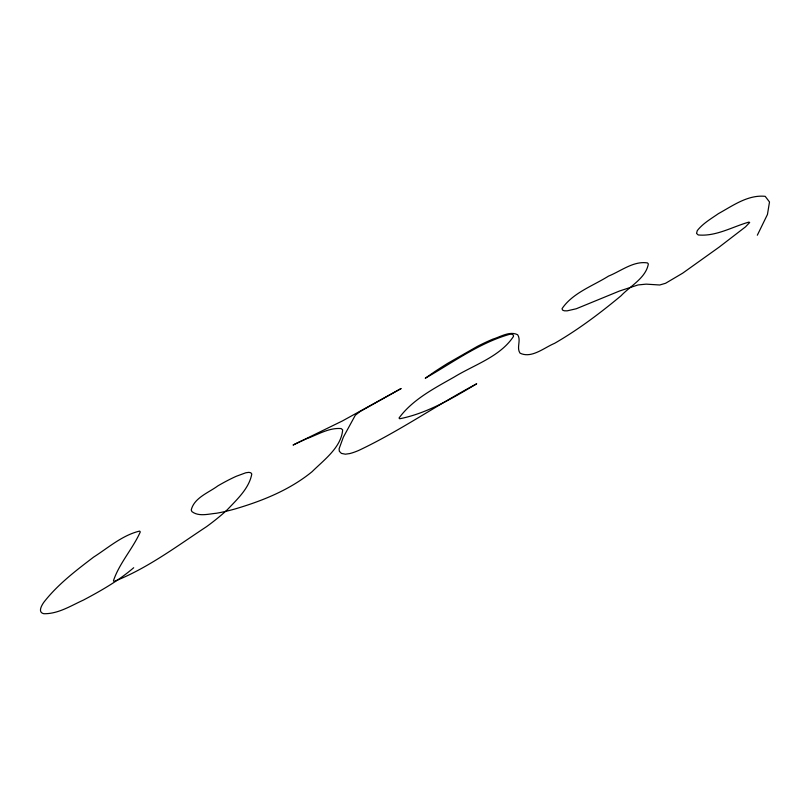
<?xml version="1.0" encoding="UTF-8"?>
<svg xmlns="http://www.w3.org/2000/svg" width="810" height="810" viewBox="0 0 810 810"><rect width="100%" height="100%" fill="white"/><g stroke="black" fill="none" stroke-linecap="round" stroke-linejoin="round"><path stroke-width="1.21" d="M757.33 235.214L767.455 214.458L769.5 201.973L765.187 196.334C747.934 194.582 732.837 205.7 718.44 213.627C711.038 218.791 702.908 223.418 697.268 230.637L696.539 233.412L698.23 234.961C716.02 236.641 732.24 226.83 748.885 222.112L749.685 222.477L745.463 226.891L719.017 247.222L682.668 273.183L665.567 283.277L659.725 284.998L646.178 284.138L638.017 284.948L619.539 291.003L576.234 308.772L567.111 310.848L564.236 310.797L562.525 310.048L562.049 308.65C572.741 292.856 592.809 285.981 608.543 276.099C620.865 271.168 633.714 260.638 647.544 262.946L648.344 263.969C645.914 278.002 630.251 285.991 621.078 295.751C600.088 313.197 578.198 329.71 554.526 343.369C544.148 347.652 531.583 358.8 520.05 353.16C516.193 347.662 521.438 340.251 517.641 334.733C509.713 330.774 500.62 336.798 492.946 339.106A85.739 16.97 -33.4 0 0 477.333 346.407L447.657 363.366A124.234 24.594 -33.4 0 0 435.213 371.324L425.27 378.219C452.922 362.526 479.378 342.792 510.259 334.135A39.67 7.857 -33.4 0 1 513.469 336.454C500.134 356.694 474.376 364.692 454.319 376.964C434.585 388.192 412.584 399.462 399.036 418.021L399.654 418.78C427.224 413.363 452.638 398.115 476.695 383.798C437.916 404.382 399.441 431.224 358.769 450.411A45.127 8.93 -33.4 0 1 349.485 453.62L345.374 454.187L341.415 453.408L339.339 451.271L339.086 448.801L343.359 437.147L355.317 415.226L360.005 411.591L401.163 388.517L342.377 420.967L293.068 445.044L295.134 444.001A185.49 36.723 -33.4 0 1 306.787 438.656C317.844 434.626 329.032 427.538 341.132 428.571L342.66 429.857C341.273 447.424 323.878 459.969 312.093 471.683C289.808 489.888 262.612 500.833 235.244 508.903A293.078 58.016 -33.4 0 1 216.402 513.256C208.504 513.955 198.794 516.891 191.919 511.606L191.231 509.996C194.137 497.775 208.626 492.713 217.87 485.878A55.434 10.976 -33.4 0 1 236.368 476.25L245.825 472.767L248.903 472.351L250.847 472.797L251.788 474.012C249.207 488.308 237.107 499.335 227.488 509.561A63.504 12.575 -33.4 0 1 206.631 526.601C176.863 546.213 147.309 568.478 114.068 581.428L113.441 580.74C119.394 563.082 132.84 548.694 140.302 531.907L139.634 531.087C122.462 535.147 108.277 547.732 93.616 557.118C75.796 570.685 57.601 584.537 43.77 602.356A76.039 15.056 -33.4 0 0 40.5 610.325A76.97 15.238 -33.4 0 0 43.973 613.717C58.188 613.98 70.936 605.728 83.481 600.048C101.058 590.713 118.543 580.77 133.69 567.739"/></g></svg>
